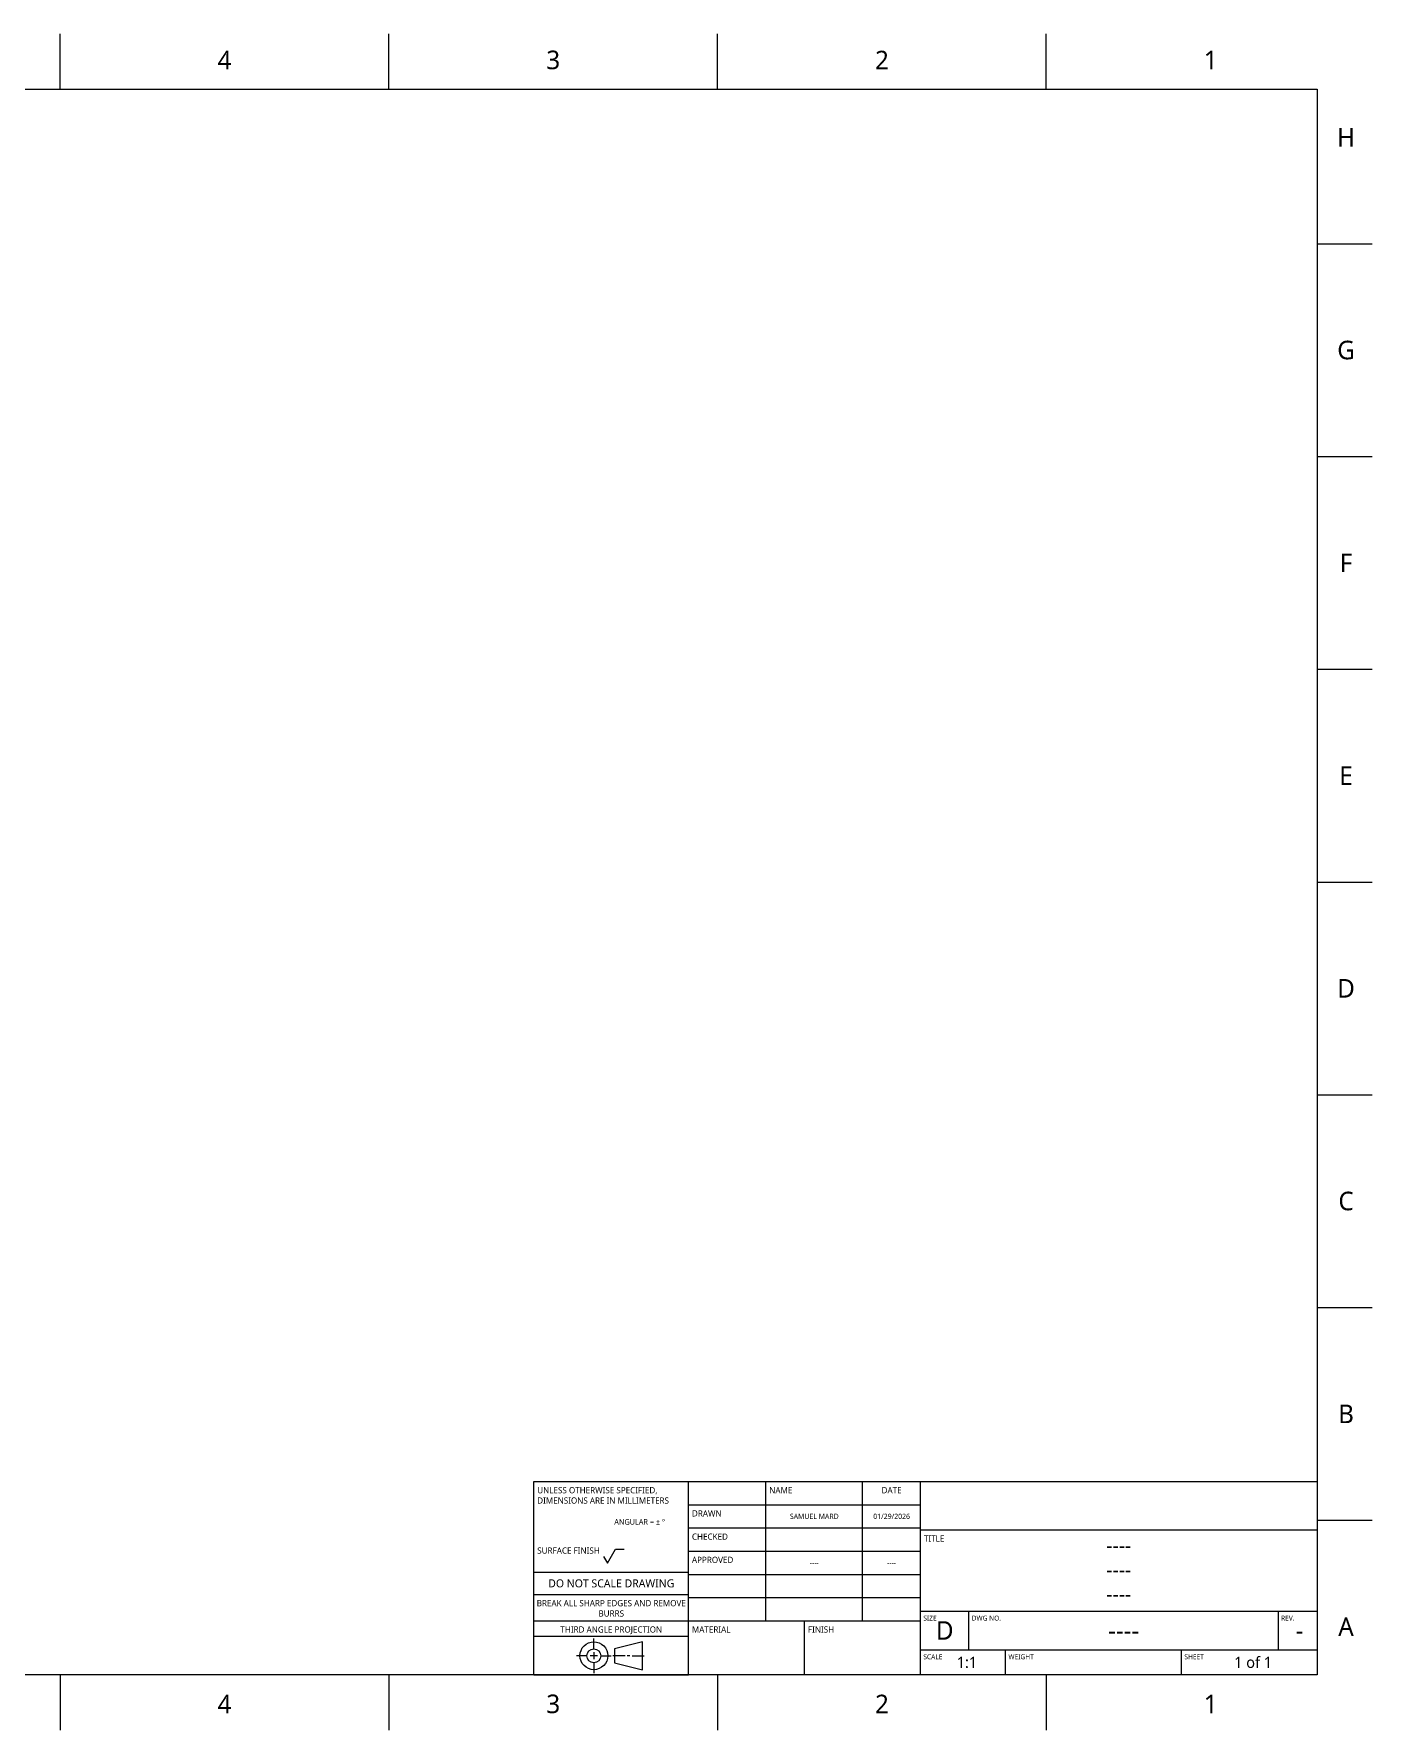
# Model space of a CAD drawing. Extents: x 0.1 to 34, y 0 to 22.
# Drawn here: x 16.7 to 34, y 0.04 to 21.96 of the extents above; entities that cross this region are included whole.
import ezdxf

# ---------------------------------------------------------------- set-up
doc = ezdxf.new("R2010")
doc.units = 0
doc.header["$LTSCALE"] = 0.5
doc.header["$MEASUREMENT"] = 0
for name, color, linetype in [('BORDER_FRAME', 7, 'CONTINUOUS'), ('BORDER_ZONES', 7, 'CONTINUOUS'), ('TITLE_BLOCK', 7, 'CONTINUOUS')]:
    doc.layers.add(name, color=color, linetype=linetype)
doc.styles.add('ONSHAPE-STANDARD', font='NotoSans-Regular.ttf')
doc.styles.add('ONSHAPE-STANDARD-FIELDS', font='')
doc.styles.get('ONSHAPE-STANDARD-FIELDS').set_extended_font_data('Noto Sans')

msp = doc.modelspace()

# ---------------------------------------------------------------- linework, layer by layer
at = {"layer": 'BORDER_FRAME'}
for p, q in [((0.787, 21.25), (33.288, 21.25)), ((33.288, 21.25), (33.288, 0.75)), ((33.288, 0.75), (0.787, 0.75))]:
    msp.add_line(p, q, dxfattribs=at)
at = {"layer": 'BORDER_ZONES'}
for p, q in [((17.038, 21.25), (17.038, 21.962)), ((21.288, 21.25), (21.288, 21.962)), ((25.538, 21.25), (25.538, 21.962)), ((29.788, 21.25), (29.788, 21.962)), ((33.288, 19.25), (34, 19.25)), ((33.288, 16.5), (34, 16.5)), ((33.288, 13.75), (34, 13.75)), ((33.288, 11), (34, 11)), ((33.288, 8.25), (34, 8.25)), ((33.288, 5.5), (34, 5.5)), ((33.288, 2.75), (34, 2.75)), ((17.038, 0.75), (17.038, 0.037)), ((21.288, 0.75), (21.288, 0.037)), ((25.538, 0.75), (25.538, 0.037)), ((29.788, 0.75), (29.788, 0.037))]:
    msp.add_line(p, q, dxfattribs=at)
at = {"layer": 'TITLE_BLOCK'}
for p, q in [((23.163, 0.75), (23.163, 3.25)), ((23.163, 3.25), (25.163, 3.25)), ((25.163, 0.75), (25.163, 3.25)), ((25.163, 3.25), (28.163, 3.25)), ((26.163, 1.45), (26.163, 3.25)), ((27.413, 1.45), (27.413, 3.25)), ((28.163, 0.75), (28.163, 3.25)), ((28.163, 3.25), (33.288, 3.25)), ((25.163, 2.95), (28.163, 2.95)), ((25.163, 2.65), (28.163, 2.65)), ((28.163, 2.625), (33.288, 2.625)), ((24.062, 2.28), (24.113, 2.193)), ((24.113, 2.193), (24.218, 2.375)), ((24.218, 2.375), (24.328, 2.375)), ((25.163, 2.35), (28.163, 2.35)), ((23.163, 2.08), (25.163, 2.08)), ((25.163, 2.05), (28.163, 2.05)), ((23.163, 1.79), (25.163, 1.79)), ((25.163, 1.75), (28.163, 1.75)), ((28.163, 1.575), (33.288, 1.575)), ((28.788, 1.075), (28.788, 1.575)), ((32.788, 1.075), (32.788, 1.575)), ((23.163, 1.45), (25.163, 1.45)), ((25.163, 1.45), (28.163, 1.45)), ((26.663, 0.75), (26.663, 1.45)), ((23.163, 1.25), (25.163, 1.25)), ((23.938, 1.088), (23.938, 1.223)), ((24.567, 1.178), (24.207, 1.088)), ((24.567, 0.818), (24.567, 1.178)), ((23.848, 0.998), (23.712, 0.998)), ((23.983, 0.998), (23.892, 0.998)), ((23.938, 1.043), (23.938, 0.953)), ((23.938, 0.908), (23.938, 0.773)), ((24.027, 0.998), (24.163, 0.998)), ((24.343, 0.998), (24.185, 0.998)), ((24.207, 1.088), (24.207, 0.908)), ((24.207, 0.908), (24.567, 0.818)), ((24.405, 0.998), (24.369, 0.998)), ((24.433, 0.998), (24.59, 0.998)), ((28.163, 1.075), (33.288, 1.075)), ((29.262, 0.75), (29.262, 1.075)), ((31.538, 0.75), (31.538, 1.075)), ((23.163, 0.75), (25.163, 0.75))]:
    msp.add_line(p, q, dxfattribs=at)
for radius in [0.18, 0.09]:
    msp.add_circle((23.938, 0.998), radius, dxfattribs=at)

# ---------------------------------------------------------------- texts
at = {"layer": 'BORDER_ZONES', "char_height": 0.24, "attachment_point": 5, "style": 'ONSHAPE-STANDARD'}
for s, insert in [('4', (19.163, 21.625)), ('3', (23.413, 21.625)), ('2', (27.663, 21.625)), ('1', (31.913, 21.625)), ('H', (33.663, 20.625)), ('G', (33.663, 17.875)), ('F', (33.663, 15.125)), ('E', (33.663, 12.375)), ('D', (33.663, 9.625)), ('C', (33.663, 6.875)), ('B', (33.663, 4.125)), ('A', (33.663, 1.375)), ('4', (19.163, 0.375)), ('3', (23.413, 0.375)), ('2', (27.663, 0.375)), ('1', (31.913, 0.375))]:
    msp.add_mtext(s, dxfattribs=dict(at, insert=insert))
at = {"layer": 'TITLE_BLOCK'}
for s, insert, char_height, width, attachment_point, style in [('UNLESS OTHERWISE SPECIFIED, DIMENSIONS ARE IN MILLIMETERS', (23.206, 3.178), 0.08, 1.96, 1, 'ONSHAPE-STANDARD'), ('NAME', (26.206, 3.178), 0.08, 1.225, 1, 'ONSHAPE-STANDARD'), ('DATE', (27.788, 3.178), 0.08, 0.735, 2, 'ONSHAPE-STANDARD'), ('DRAWN', (25.206, 2.878), 0.08, 0.98, 1, 'ONSHAPE-STANDARD'), ('^JANGULAR = ± °^J', (24.202, 2.885), 0.072, 0.98, 1, 'ONSHAPE-STANDARD'), ('SAMUEL MARD', (26.788, 2.8), 0.0672, 1.25, 5, 'ONSHAPE-STANDARD-FIELDS'), ('01/29/2026', (27.788, 2.8), 0.0672, 0.75, 5, 'ONSHAPE-STANDARD-FIELDS'), ('CHECKED', (25.206, 2.578), 0.08, 0.98, 1, 'ONSHAPE-STANDARD'), ('TITLE', (28.206, 2.553), 0.08, 0.6125, 1, 'ONSHAPE-STANDARD'), ('SURFACE FINISH', (23.206, 2.398), 0.08, 0.98, 1, 'ONSHAPE-STANDARD'), ('APPROVED', (25.206, 2.278), 0.08, 0.98, 1, 'ONSHAPE-STANDARD'), ('----', (26.788, 2.2), 0.0672, 1.25, 5, 'ONSHAPE-STANDARD-FIELDS'), ('----', (27.788, 2.2), 0.0672, 0.75, 5, 'ONSHAPE-STANDARD-FIELDS'), ('----', (30.725, 2.425), 0.192, 4.625, 5, 'ONSHAPE-STANDARD-FIELDS'), ('DO NOT SCALE DRAWING', (24.163, 1.986), 0.104, 1.96, 2, 'ONSHAPE-STANDARD'), ('----', (30.725, 2.11), 0.192, 4.625, 5, 'ONSHAPE-STANDARD-FIELDS'), ('----', (30.725, 1.795), 0.192, 4.625, 5, 'ONSHAPE-STANDARD-FIELDS'), ('BREAK ALL SHARP EDGES AND REMOVE BURRS', (24.163, 1.718), 0.08, 1.96, 2, 'ONSHAPE-STANDARD'), ('THIRD ANGLE PROJECTION', (24.163, 1.378), 0.08, 1.96, 2, 'ONSHAPE-STANDARD'), ('MATERIAL', (25.206, 1.378), 0.08, 1.47, 1, 'ONSHAPE-STANDARD'), ('FINISH', (26.706, 1.378), 0.08, 1.47, 1, 'ONSHAPE-STANDARD'), ('SIZE', (28.198, 1.517), 0.064, 0.6125, 1, 'ONSHAPE-STANDARD'), ('D', (28.475, 1.325), 0.24, 0.625, 5, 'ONSHAPE-STANDARD-FIELDS'), ('DWG NO.', (28.823, 1.517), 0.064, 3.92, 1, 'ONSHAPE-STANDARD'), ('REV.', (32.823, 1.517), 0.064, 0.49, 1, 'ONSHAPE-STANDARD'), ('----', (30.788, 1.325), 0.24, 4, 5, 'ONSHAPE-STANDARD-FIELDS'), ('-', (33.062, 1.325), 0.24, 0.45, 5, 'ONSHAPE-STANDARD-FIELDS'), ('SCALE', (28.198, 1.017), 0.064, 1.078, 1, 'ONSHAPE-STANDARD'), ('1:1', (28.762, 0.912), 0.144, 1, 5, 'ONSHAPE-STANDARD-FIELDS'), ('WEIGHT', (29.298, 1.017), 0.064, 2.2295, 1, 'ONSHAPE-STANDARD'), ('SHEET', (31.573, 1.017), 0.064, 1.715, 1, 'ONSHAPE-STANDARD'), ('1 of 1', (32.462, 0.912), 0.144, 1.65, 5, 'ONSHAPE-STANDARD-FIELDS')]:
    msp.add_mtext(s, dxfattribs=dict(at, insert=insert, char_height=char_height, width=width, attachment_point=attachment_point, style=style))

doc.saveas('drawing.dxf')
